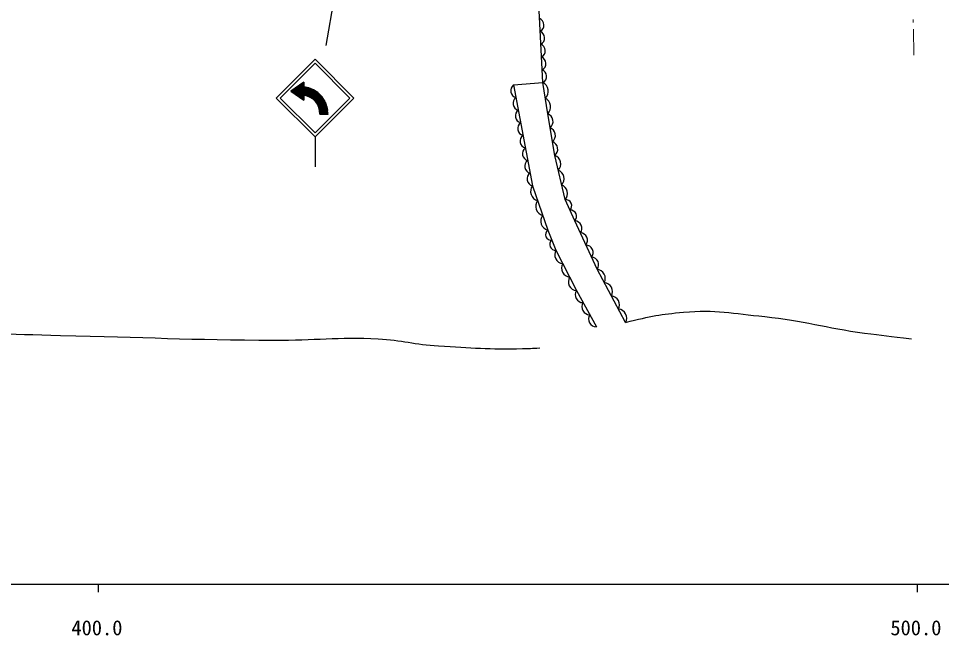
# Model space of a CAD drawing. Units: millimetres, scale not verified. Extents: x 40000 to 680000, y 20000 to 380000.
# Drawn here: x 458264 to 570975, y 198715 to 274024 of the extents above; entities that cross this region are included whole.
import ezdxf
from ezdxf.enums import TextEntityAlignment as Align

# ---------------------------------------------------------------- set-up
doc = ezdxf.new("R2010")
doc.units = ezdxf.units.MM
doc.header["$LTSCALE"] = 1000
for name, color, linetype, lineweight in [('M-BGD', 7, 'Continuous', 25), ('M-BGD-HTXT', 7, 'Continuous', 13), ('M-STR-STRC', 7, 'Continuous', 25), ('M-TTL-BAND', 7, 'Continuous', 25)]:
    doc.layers.add(name, color=color, linetype=linetype, lineweight=lineweight)
doc.styles.add('ＭＳ ゴシック', font='')
doc.styles.get('ＭＳ ゴシック').set_extended_font_data('MS Gothic')

msp = doc.modelspace()

# ---------------------------------------------------------------- linework, layer by layer
at = {"layer": 'M-BGD'}
for p, q in [((522297, 266197), (521553, 280287)), ((518727, 265910), (522297, 266197))]:
    msp.add_line(p, q, dxfattribs=at)
for points in [[(532397, 236919), (528917, 243413), (526190, 249333), (525006, 251917), (523750, 257299), (522889, 262393), (522297, 266197)], [(518727, 265910), (521023, 253603), (522889, 248185), (523894, 245746), (526387, 240812), (528827, 236399)]]:
    msp.add_lwpolyline(points, dxfattribs=at)
for centre, radius, start, end in [((521561, 273222), 864, 297.96007, 68.08648), ((521644, 271657), 864, 297.96007, 68.08648), ((521726, 270091), 864, 297.96007, 68.08648), ((521809, 268526), 864, 297.96007, 68.08648), ((521892, 266960), 864, 297.96007, 68.08648), ((521777, 265142), 1176, 313.93303, 63.76233), ((519227, 265207), 862, 125.40911, 255.72933), ((519514, 263668), 862, 125.40911, 255.72933), ((522073, 263240), 1176, 313.93303, 63.76233), ((519801, 262130), 862, 125.40911, 255.72933), ((522548, 261462), 992, 309.31412, 69.87214), ((520088, 260592), 862, 125.40911, 255.72933), ((522835, 259764), 992, 309.31412, 69.87214), ((520375, 259054), 862, 125.40911, 255.72933), ((520662, 257515), 862, 125.40911, 255.72933), ((523122, 258066), 992, 309.31412, 69.87214), ((523377, 256266), 1098, 316.14344, 70.1246), ((520949, 255977), 862, 125.40911, 255.72933), ((521236, 254439), 862, 125.40911, 255.72933), ((523795, 254472), 1098, 316.14344, 70.1246), ((521960, 252916), 1162, 143.73235, 254.27208), ((524214, 252678), 1098, 316.14344, 70.1246), ((522582, 251110), 1162, 143.73235, 254.27208), ((525070, 251165), 755, 314.34728, 94.89985), ((525662, 249873), 755, 314.34728, 94.89985), ((523204, 249304), 1162, 143.73235, 254.27208), ((526155, 248420), 914, 321.65603, 87.80613), ((523311, 247646), 685, 128.05543, 276.70484), ((523814, 246426), 685, 128.05543, 276.70484), ((526837, 246940), 914, 321.65603, 87.80613), ((524844, 245193), 1099, 149.83558, 263.79346), ((527518, 245460), 914, 321.65603, 87.80613), ((528200, 243980), 914, 321.65603, 87.80613), ((525675, 243549), 1099, 149.83558, 263.79346), ((526506, 241905), 1099, 149.83558, 263.79346), ((528825, 242319), 1098, 331.19236, 85.18238), ((529695, 240696), 1098, 331.19236, 85.18238), ((527193, 240297), 956, 147.43645, 270.43518), ((530565, 239072), 1098, 331.19236, 85.18238), ((528007, 238826), 956, 147.43645, 270.43518), ((528820, 237355), 956, 147.43645, 270.43518), ((531435, 237449), 1098, 331.19236, 85.18238)]:
    msp.add_arc(centre, radius, start, end, dxfattribs=at)
for points, knots in [([(65300, 250705), (66513, 251217), (67102, 251337), (68306, 251468), (70591, 251718), (71779, 250567), (74025, 250077), (79196, 248950), (82041, 247857), (87318, 247453), (88670, 247349), (89437, 247257), (90789, 247368), (93754, 247612), (95353, 248326), (98324, 248469), (101330, 248613), (103031, 248649), (106029, 248384), (109560, 248072), (111506, 247606), (115004, 247029), (120073, 246193), (122911, 245706), (127958, 244743), (133825, 243625), (137071, 242787), (142944, 241695), (147952, 240764), (150767, 240281), (155813, 239579), (158681, 239180), (160292, 238962), (163179, 238732), (166811, 238443), (168852, 238371), (172492, 238224), (175996, 238082), (177960, 238022), (181467, 237970), (185005, 237918), (186991, 238125), (190526, 237970), (194669, 237788), (196965, 237253), (201110, 237123), (206829, 236945), (210044, 237699), (215757, 237377), (220618, 237103), (223257, 236046), (228118, 235769), (231585, 235571), (233546, 235581), (237008, 235853), (241727, 236225), (244326, 236858), (249031, 237377), (252593, 237771), (254598, 237919), (258175, 238139), (264712, 238543), (268390, 238444), (274939, 238478), (277156, 238489), (278397, 238410), (280612, 238309), (287633, 237987), (291540, 237367), (298561, 237039), (305864, 236697), (309967, 236883), (317272, 236615), (319721, 236525), (321087, 236320), (323538, 236277), (326844, 236218), (328699, 236239), (332004, 236361), (336575, 236531), (339116, 237037), (343688, 237123), (347328, 237192), (349375, 237103), (353002, 236785), (356553, 236473), (358538, 236225), (362061, 235684), (364157, 235362), (365297, 234979), (367395, 234668), (370058, 234273), (371565, 234130), (374253, 233991), (381915, 233593), (386229, 233605), (393896, 233906), (400154, 234152), (403641, 234646), (409898, 234922), (417464, 235256), (421713, 235129), (429286, 235091), (431933, 235078), (433414, 234848), (436060, 234922), (440269, 235039), (442602, 235627), (446812, 235684), (453295, 235771), (456925, 235485), (463407, 235345), (473593, 235126), (479296, 234804), (489484, 234753), (494445, 234728), (497231, 235199), (502184, 234922), (505076, 234760), (506659, 234239), (509550, 234075), (513548, 233849), (515793, 233618), (519795, 233737), (520622, 233761), (520904, 233757), (521912, 233821)], [0, 0, 0, 0, 1, 1, 1, 2, 2, 2, 3, 3, 3, 4, 4, 4, 5, 5, 5, 6, 6, 6, 7, 7, 7, 8, 8, 8, 9, 9, 9, 10, 10, 10, 11, 11, 11, 12, 12, 12, 13, 13, 13, 14, 14, 14, 15, 15, 15, 16, 16, 16, 17, 17, 17, 18, 18, 18, 19, 19, 19, 20, 20, 20, 21, 21, 21, 22, 22, 22, 23, 23, 23, 24, 24, 24, 25, 25, 25, 26, 26, 26, 27, 27, 27, 28, 28, 28, 29, 29, 29, 30, 30, 30, 31, 31, 31, 32, 32, 32, 33, 33, 33, 34, 34, 34, 35, 35, 35, 36, 36, 36, 37, 37, 37, 38, 38, 38, 39, 39, 39, 40, 40, 40, 41, 41, 41, 42, 42, 42, 42]), ([(532397, 236919), (535568, 237724), (536679, 237925), (539476, 238175), (543335, 238520), (545526, 238038), (549379, 237637), (554182, 237136), (556792, 236270), (561578, 235628), (563807, 235329), (564538, 235226), (567293, 234922)], [0, 0, 0, 0, 1, 1, 1, 2, 2, 2, 3, 3, 3, 4, 4, 4, 4])]:
    msp.add_open_spline(points, degree=3, knots=knots, dxfattribs=at)
at = {"layer": 'M-BGD-HTXT'}
for p, q in [((567528, 273516), (567521, 273916)), ((567605, 269560), (567544, 272717))]:
    msp.add_line(p, q, dxfattribs=at)
at = {"layer": 'M-STR-STRC'}
for p, q in [((495848, 270735), (499920, 294496)), ((489738, 264308), (494475, 269046)), ((490233, 264308), (494475, 268551)), ((494475, 269046), (499213, 264308)), ((494475, 268551), (498718, 264308)), ((493103, 266245), (491540, 265159)), ((491840, 264951), (493103, 266214)), ((491924, 264893), (493103, 266072)), ((493103, 265698), (492780, 266021)), ((493103, 265839), (492864, 266079)), ((493103, 265980), (492947, 266137)), ((493103, 266122), (493031, 266195)), ((493103, 266245), (493103, 265662)), ((491540, 265159), (493103, 264073)), ((491590, 265125), (491818, 265353)), ((491939, 264882), (491612, 265209)), ((491673, 265067), (492281, 265674)), ((492402, 264561), (491695, 265267)), ((491757, 265009), (492744, 265996)), ((492865, 264239), (491779, 265325)), ((493103, 264142), (491862, 265383)), ((493103, 264283), (491946, 265441)), ((492007, 264835), (493103, 265931)), ((493103, 264425), (492029, 265499)), ((492091, 264777), (493103, 265790)), ((493103, 264566), (492112, 265557)), ((492174, 264719), (493116, 265661)), ((493163, 264648), (492196, 265615)), ((492258, 264661), (493243, 265647)), ((493339, 264614), (492279, 265673)), ((492341, 264603), (493366, 265628)), ((493538, 264556), (492363, 265731)), ((492425, 264545), (493485, 265605)), ((493775, 264461), (492446, 265789)), ((492508, 264487), (493600, 265579)), ((494115, 264262), (492530, 265847)), ((492591, 264429), (493712, 265549)), ((496061, 262457), (492613, 265905)), ((492675, 264371), (493820, 265516)), ((496056, 262603), (492697, 265963)), ((492758, 264313), (493925, 265480)), ((496045, 262756), (493143, 265658)), ((493224, 264638), (494028, 265441)), ((496024, 262918), (493304, 265638)), ((493341, 264613), (494127, 265399)), ((493453, 264583), (494224, 265354)), ((495993, 263091), (493477, 265607)), ((493560, 264549), (494318, 265307)), ((495949, 263276), (493662, 265563)), ((493662, 264510), (494410, 265257)), ((493761, 264467), (494499, 265205)), ((493856, 264420), (494586, 265151)), ((495887, 263480), (493866, 265501)), ((493947, 264370), (494670, 265094)), ((494034, 264316), (494753, 265035)), ((495799, 263709), (494095, 265413)), ((494119, 264259), (494833, 264973)), ((494200, 264199), (494910, 264909)), ((495665, 263984), (494370, 265279)), ((495410, 264381), (494768, 265023)), ((489738, 264308), (494475, 259570)), ((490233, 264308), (494475, 260065)), ((492842, 264255), (493103, 264517)), ((492925, 264197), (493103, 264375)), ((493009, 264139), (493103, 264234)), ((493092, 264081), (493103, 264092)), ((493103, 264657), (493103, 264073)), ((494278, 264135), (494986, 264844)), ((494352, 264068), (495059, 264776)), ((494423, 263998), (495131, 264705)), ((494475, 260065), (498718, 264308)), ((494475, 259570), (499213, 264308)), ((494492, 263925), (495200, 264633)), ((494557, 263849), (495266, 264558)), ((494619, 263769), (495331, 264482)), ((494677, 263686), (495393, 264403)), ((494733, 263600), (495454, 264321)), ((494784, 263511), (495512, 264238)), ((494833, 263418), (495567, 264152)), ((494877, 263321), (495620, 264064)), ((494918, 263220), (495671, 263973)), ((494954, 263115), (495720, 263880)), ((494986, 263005), (495765, 263784)), ((496026, 262351), (494648, 263728)), ((495884, 262351), (494847, 263389)), ((495743, 262351), (494942, 263152)), ((495601, 262351), (494999, 262953)), ((495013, 262891), (495808, 263686)), ((495460, 262351), (495034, 262777)), ((495035, 262771), (495849, 263585)), ((495051, 262646), (495886, 263481)), ((495059, 262513), (495921, 263374)), ((495060, 262372), (495952, 263264)), ((495180, 262351), (495980, 263151)), ((495322, 262351), (496005, 263034)), ((495463, 262351), (496025, 262913)), ((495605, 262351), (496041, 262788)), ((495746, 262351), (496053, 262658)), ((495319, 262351), (495053, 262616)), ((495059, 262351), (496060, 262351)), ((495177, 262351), (495061, 262468)), ((495888, 262351), (496060, 262523)), ((496029, 262351), (496060, 262382)), ((494475, 259570), (494475, 255935))]:
    msp.add_line(p, q, dxfattribs=at)
for radius, start, end in [(3242, 358.56476, 84.95584), (2242, 357.9245, 82.69614)]:
    msp.add_arc((492818, 262432), radius, start, end, dxfattribs=at)
at = {"layer": 'M-TTL-BAND'}
for p, q in [((40000, 205000), (579000, 205000)), ((468000, 205000), (468000, 204000)), ((568000, 205000), (568000, 204000))]:
    msp.add_line(p, q, dxfattribs=at)

# ---------------------------------------------------------------- texts
at = {"layer": 'M-TTL-BAND', "style": 'ＭＳ ゴシック'}
for s, p in [('400.0', (467844, 198195)), ('500.0', (567844, 198195))]:
    msp.add_text(s, height=1833, dxfattribs=at).set_placement(p, align=Align.BOTTOM_CENTER)

doc.saveas('drawing.dxf')
